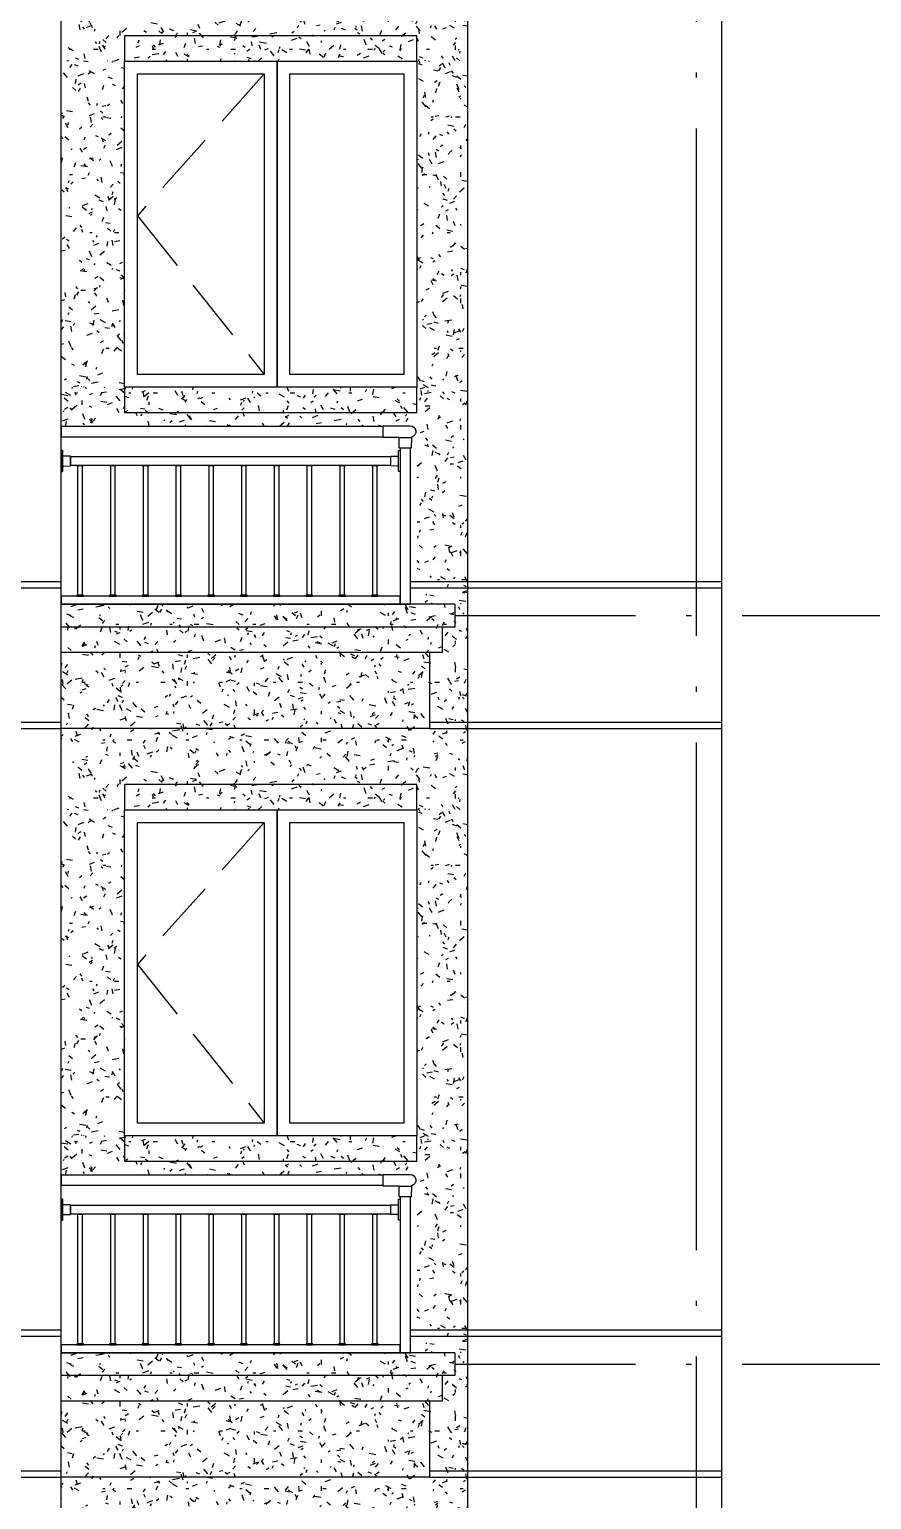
# Model space of a CAD drawing. Extents: x -12446 to 284554, y -295110 to 165007.
# Drawn here: x 32779 to 36095, y -226438 to -220644 of the extents above; entities that cross this region are included whole.
import ezdxf

# ---------------------------------------------------------------- set-up
doc = ezdxf.new("R2010")
doc.units = 0
doc.header["$LTSCALE"] = 1000
doc.linetypes.add('AX-14-E$0$AX-85-M02$0$DASH', pattern=[0.35, 0.25, -0.1])
doc.linetypes.add('AX-14-E$0$DOTE', pattern=[2.42, 2, -0.2, 0.02, -0.2])
doc.layers.get('0').update_dxf_attribs({"linetype": 'CONTINUOUS'})
for name, color, linetype in [('A-Anno-Note', 241, 'CONTINUOUS'), ('AX-14-comp-tc$0$灰褐色真石漆', 15, 'CONTINUOUS'), ('AX-14-E$0$A-Detl-Fine', 152, 'CONTINUOUS'), ('AX-14-E$0$A-Detl-Patt', 8, 'CONTINUOUS'), ('AX-14-E$0$A-Detl-Thin', 131, 'CONTINUOUS'), ('AX-14-E$0$A-elev-FIXT', 9, 'CONTINUOUS'), ('AX-14-E$0$A-elev-HRAL', 61, 'CONTINUOUS'), ('AX-14-E$0$栏杆型材', 82, 'CONTINUOUS'), ('AX-14-E$0$阳台栏杆扶手', 82, 'CONTINUOUS')]:
    doc.layers.add(name, color=color, linetype=linetype)
doc.layers.add('AX-14-E$0$A-Grid', color=222, linetype='AX-14-E$0$DOTE', plot=False)

# ---------------------------------------------------------------- blocks, each defined once
blk = doc.blocks.new('AX-14-E$0$4080转角立图')
at = {"layer": 'AX-14-E$0$A-elev-FIXT', "linetype": 'Continuous'}
blk.add_line((25.6, 42), (-24.3, 42), dxfattribs=at)
blk.add_lwpolyline([(-25.3, 43, -0.327139), (-24.2, 41.5), (-23.5, 0), (23.5, 0), (24.2, 40.5, -0.409111), (25.7, 42), (85.3, 42, 0.414214), (86.8, 43.5), (86.8, 86.5, 0.414214), (85.3, 88), (-18.8, 88, 0.865157)], format="xyb", close=True, dxfattribs=at)
blk = doc.blocks.new('AX-14-E$0$32固定座立面')
at = {"layer": 'AX-14-E$0$栏杆型材', "color": 6, "linetype": 'Continuous'}
blk.add_line((-7, -22.5), (-7, 22.5), dxfattribs=at)
blk.add_lwpolyline([(-7, -22.5, 0.41166), (-10, -19.5), (-36, -19.3, -0.41166), (-37, -18.3), (-37, 18.3, -0.41166), (-36, 19.3), (-10, 19.5, 0.41166), (-7, 22.5), (-7, 39, -0.41166), (-5, 41), (0, 41.1), (0, -41.1), (-5, -41, -0.41166), (-7, -39)], format="xyb", close=True, dxfattribs=at)
blk = doc.blocks.new('AX-14-E$0$A$C4D5E14F1')
at = {"layer": 'AX-14-E$0$A-Detl-Fine'}
for points in [[(31250, 2900), (31750, 2900), (31750, 1715), (31250, 1715)], [(31850, 2900), (32300, 2900), (32300, 1715), (31850, 1715)]]:
    blk.add_lwpolyline(points, close=True, dxfattribs=at)
at = {"layer": 'AX-14-E$0$A-Detl-Patt', "linetype": 'AX-14-E$0$AX-85-M02$0$DASH'}
blk.add_lwpolyline([(31750, 2900), (31250, 2340), (31750, 1715)], dxfattribs=at)
at = {"layer": 'AX-14-E$0$A-Detl-Thin'}
for p, q in [((33550, 3715), (33550, 765)), ((32550, 2950), (32550, 0))]:
    blk.add_line(p, q, dxfattribs=at)
for points in [[(32350, 3050), (31200, 3050), (31200, 2950), (32350, 2950)], [(31200, 2950), (32350, 2950), (32350, 1665), (31200, 1665)], [(31800, 2950), (31800, 1665)], [(32350, 1665), (31200, 1665), (31200, 1565), (32350, 1565)]]:
    blk.add_lwpolyline(points, close=True, dxfattribs=at)
for points in [[(32400, 620), (30950, 620)], [(32400, 320), (30950, 320)]]:
    blk.add_lwpolyline(points, dxfattribs=at)
at = {"layer": 'AX-14-E$0$A-elev-HRAL', "ltscale": 10}
for points in [[(31037, 1358, -0.414214), (31037.5, 1357.5), (31037.5, 1355.5, -0.414214), (31037, 1355), (31012, 1355, -0.414214), (31011.5, 1355.5), (31011.5, 1357.5, -0.414214), (31012, 1358)], [(31166, 1358, -0.414214), (31166.5, 1357.5), (31166.5, 1355.5, -0.414214), (31166, 1355), (31141, 1355, -0.414214), (31140.5, 1355.5), (31140.5, 1357.5, -0.414214), (31141, 1358)], [(31295, 1358, -0.414214), (31295.5, 1357.5), (31295.5, 1355.5, -0.414214), (31295, 1355), (31270, 1355, -0.414214), (31269.5, 1355.5), (31269.5, 1357.5, -0.414214), (31270, 1358)], [(31424, 1358, -0.414214), (31424.5, 1357.5), (31424.5, 1355.5, -0.414214), (31424, 1355), (31399, 1355, -0.414214), (31398.5, 1355.5), (31398.5, 1357.5, -0.414214), (31399, 1358)], [(31553, 1358, -0.414214), (31553.5, 1357.5), (31553.5, 1355.5, -0.414214), (31553, 1355), (31528, 1355, -0.414214), (31527.5, 1355.5), (31527.5, 1357.5, -0.414214), (31528, 1358)], [(31682, 1358, -0.414214), (31682.5, 1357.5), (31682.5, 1355.5, -0.414214), (31682, 1355), (31657, 1355, -0.414214), (31656.5, 1355.5), (31656.5, 1357.5, -0.414214), (31657, 1358)], [(31811, 1358, -0.414214), (31811.5, 1357.5), (31811.5, 1355.5, -0.414214), (31811, 1355), (31786, 1355, -0.414214), (31785.5, 1355.5), (31785.5, 1357.5, -0.414214), (31786, 1358)], [(31940, 1358, -0.414214), (31940.5, 1357.5), (31940.5, 1355.5, -0.414214), (31940, 1355), (31915, 1355, -0.414214), (31914.5, 1355.5), (31914.5, 1357.5, -0.414214), (31915, 1358)], [(32069, 1358, -0.414214), (32069.5, 1357.5), (32069.5, 1355.5, -0.414214), (32069, 1355), (32044, 1355, -0.414214), (32043.5, 1355.5), (32043.5, 1357.5, -0.414214), (32044, 1358)], [(32198, 1358, -0.414214), (32198.5, 1357.5), (32198.5, 1355.5, -0.414214), (32198, 1355), (32173, 1355, -0.414214), (32172.5, 1355.5), (32172.5, 1357.5, -0.414214), (32173, 1358)], [(31037, 842, 0.414214), (31037.5, 842.5), (31037.5, 844.5, 0.414214), (31037, 845), (31012, 845, 0.414214), (31011.5, 844.5), (31011.5, 842.5, 0.414214), (31012, 842)], [(31166, 842, 0.414214), (31166.5, 842.5), (31166.5, 844.5, 0.414214), (31166, 845), (31141, 845, 0.414214), (31140.5, 844.5), (31140.5, 842.5, 0.414214), (31141, 842)], [(31295, 842, 0.414214), (31295.5, 842.5), (31295.5, 844.5, 0.414214), (31295, 845), (31270, 845, 0.414214), (31269.5, 844.5), (31269.5, 842.5, 0.414214), (31270, 842)], [(31424, 842, 0.414214), (31424.5, 842.5), (31424.5, 844.5, 0.414214), (31424, 845), (31399, 845, 0.414214), (31398.5, 844.5), (31398.5, 842.5, 0.414214), (31399, 842)], [(31553, 842, 0.414214), (31553.5, 842.5), (31553.5, 844.5, 0.414214), (31553, 845), (31528, 845, 0.414214), (31527.5, 844.5), (31527.5, 842.5, 0.414214), (31528, 842)], [(31682, 842, 0.414214), (31682.5, 842.5), (31682.5, 844.5, 0.414214), (31682, 845), (31657, 845, 0.414214), (31656.5, 844.5), (31656.5, 842.5, 0.414214), (31657, 842)], [(31811, 842, 0.414214), (31811.5, 842.5), (31811.5, 844.5, 0.414214), (31811, 845), (31786, 845, 0.414214), (31785.5, 844.5), (31785.5, 842.5, 0.414214), (31786, 842)], [(31940, 842, 0.414214), (31940.5, 842.5), (31940.5, 844.5, 0.414214), (31940, 845), (31915, 845, 0.414214), (31914.5, 844.5), (31914.5, 842.5, 0.414214), (31915, 842)], [(32069, 842, 0.414214), (32069.5, 842.5), (32069.5, 844.5, 0.414214), (32069, 845), (32044, 845, 0.414214), (32043.5, 844.5), (32043.5, 842.5, 0.414214), (32044, 842)], [(32198, 842, 0.414214), (32198.5, 842.5), (32198.5, 844.5, 0.414214), (32198, 845), (32173, 845, 0.414214), (32172.5, 844.5), (32172.5, 842.5, 0.414214), (32173, 842)]]:
    blk.add_lwpolyline(points, format="xyb", close=True, dxfattribs=at)
for points in [[(31015, 845), (31034, 845), (31034, 1355), (31015, 1355)], [(31144, 845), (31163, 845), (31163, 1355), (31144, 1355)], [(31273, 845), (31292, 845), (31292, 1355), (31273, 1355)], [(31402, 845), (31421, 845), (31421, 1355), (31402, 1355)], [(31531, 845), (31550, 845), (31550, 1355), (31531, 1355)], [(31660, 845), (31679, 845), (31679, 1355), (31660, 1355)], [(31789, 845), (31808, 845), (31808, 1355), (31789, 1355)], [(31918, 845), (31937, 845), (31937, 1355), (31918, 1355)], [(32047, 845), (32066, 845), (32066, 1355), (32047, 1355)], [(32176, 845), (32195, 845), (32195, 1355), (32176, 1355)]]:
    blk.add_lwpolyline(points, close=True, dxfattribs=at)
at = {"layer": 'AX-14-E$0$栏杆型材'}
blk.add_lwpolyline([(32248, 1390), (30987, 1390), (30987, 1358), (32248, 1358)], close=True, dxfattribs=at)
at = {"layer": 'AX-14-E$0$阳台栏杆扶手'}
blk.add_lwpolyline([(30950, 1470), (32218.3, 1470), (32218.3, 1510), (30950, 1510)], close=True, dxfattribs=at)
at = {"layer": 'AX-14-E$0$A-elev-HRAL', "xscale": -1}
for name, p in [('AX-14-E$0$4080转角立图', (32305, 1425)), ('AX-14-E$0$32固定座立面', (30950, 1374))]:
    blk.add_blockref(name, p, dxfattribs=at)
at = {"layer": 'AX-14-E$0$A-elev-HRAL'}
blk.add_blockref('AX-14-E$0$32固定座立面', (32285, 1374), dxfattribs=at)
blk.add_wipeout([(30950, 810), (32500, 810), (32500, 720), (30950, 720)]).dxf.layer = 'AX-14-E$0$A-Detl-Thin'
at = {"layer": 'AX-14-E$0$A-Detl-Thin'}
blk.add_line((30950, 784.9), (30950, 3270), dxfattribs=at)
for points in [[(32500, 810), (30950, 810)], [(30950, 320), (30950, 810)], [(32500, 810), (32500, 720), (32450, 720), (32450, 620), (32400, 620), (32400, 320)], [(32450, 720), (30950, 720)]]:
    blk.add_lwpolyline(points, dxfattribs=at)
at = {"layer": 'AX-14-E$0$栏杆型材'}
for points in [[(32325, 1425), (32285, 1425), (32285, 810), (32325, 810)], [(32285, 842), (30950, 842), (30950, 810), (32285, 810)]]:
    blk.add_lwpolyline(points, close=True, dxfattribs=at)
blk = doc.blocks.new('AX-14-E$0$wyhrehaw3yrjret')
at = {"layer": 'AX-14-E$0$A-Detl-Patt'}
for p, q in [((92411.2, 186034.7), (93236.2, 186034.7)), ((94611.2, 186034.7), (95836.2, 186034.7)), ((92411.2, 186009.7), (93236.2, 186009.7)), ((94611.2, 186009.7), (95836.2, 186009.7)), ((92436.2, 185479.7), (93236.2, 185479.7)), ((92436.2, 185454.7), (93236.2, 185454.7)), ((94686.2, 185479.7), (95837.4, 185479.7)), ((94686.2, 185454.7), (95837.4, 185454.7)), ((92411.2, 183084.7), (93236.2, 183084.7)), ((94611.2, 183084.7), (95836.2, 183084.7)), ((92411.2, 183059.7), (93236.2, 183059.7)), ((94611.2, 183059.7), (95836.2, 183059.7)), ((92436.2, 182529.7), (93236.2, 182529.7)), ((92436.2, 182504.7), (93236.2, 182504.7)), ((94686.2, 182529.7), (95837.4, 182529.7)), ((94686.2, 182504.7), (95837.4, 182504.7))]:
    blk.add_line(p, q, dxfattribs=at)
blk = doc.blocks.new('AX-14-comp-tc')
at = {"layer": 'AX-14-comp-tc$0$灰褐色真石漆'}
h = blk.add_hatch(dxfattribs=at)
h.set_pattern_fill('离散材料', color=256, scale=50)
h.set_pattern_definition([(0, (-60817.31, -447582.6), (132, 228), [12, -201, 9, -87, 18, -213]), (10, (-60874.31, -447459.6), (80.67614, 285.34428), [21, -51, 27, -159, 15, -198]), (20, (-60904.31, -447555.6), (133.47095, 220.97625), [24, -165, 21, -123, 15, -96]), (30, (-60817.31, -447573.6), (-21.96926, 254.05187), [15, -99, 12, -147, 9, -195]), (40, (-60901.31, -447507.6), (33.83592, 216.370355), [12, -132, 9, -84, 24, -153]), (50, (-60856.31, -447615.6), (-80.24786, 235.7335), [6, -111, 15, -183, 18, -93]), (60, (-60847.31, -447594.6), (-99.47303, 223.70766), [15, -123, 6, -144, 12, -111]), (70, (-60880.31, -447630.6), (-109.89227, 215.58685), [9, -57, 18, -96, 12, -132]), (80, (-60865.31, -447453.6), (-208.56534, 164.71945), [21, -132, 9, -156, 18, -147]), (90, (-60847.31, -447582.6), (-264, 111), [18, -93, 12, -183, 6, -186]), (100, (-60895.31, -447489.6), (-247.97146, 145.1453), [21, -117, 18, -96, 21, -219]), (110, (-60916.31, -447660.6), (-240.44034, 81.69114), [24, -78, 12, -159, 18, -174]), (120, (-60997.31, -447624.6), (-286.64994, 28.49227), [15, -201, 18, -93, 21, -123]), (130, (-60931.31, -447690.6), (-279.10777, 71.26608), [9, -66, 12, -129, 24, -168]), (140, (-61021.31, -447450.6), (-220.59685, -34.20569), [18, -108, 21, -93, 12, -126]), (150, (-60772.31, -447708.6), (-204.82497, -120.76726), [12, -84, 24, -186, 21, -171]), (160, (-60970.31, -447540.6), (-237.90107, -162.4287), [18, -126, 15, -114, 12, -183]), (170, (-60952.31, -447612.6), (-215.64405, -169.12317), [27, -99, 18, -135, 24, -132])])
edge = h.paths.add_edge_path()
edge.add_line((34352.4, -226381.9), (34352.4, -226471.9))
edge.add_line((34352.4, -226471.9), (34352.4, -226571.9))
edge.add_line((34352.4, -226571.9), (34352.4, -226571.9))
edge.add_line((34352.4, -226571.9), (34352.4, -227191.9))
edge.add_line((34352.4, -227191.9), (32752.4, -227191.9))
edge.add_line((32752.4, -227191.9), (32752.4, -226381.9))
edge.add_line((32752.4, -226381.9), (34302.4, -226381.9))
h = blk.add_hatch(dxfattribs=at)
h.set_pattern_fill('离散材料', color=256, scale=50)
h.set_pattern_definition([(0, (-60267.77, -391532.6), (132, 228), [12, -201, 9, -87, 18, -213]), (10, (-60324.77, -391409.6), (80.67614, 285.3443), [21, -51, 27, -159, 15, -198]), (20, (-60354.77, -391505.6), (133.47095, 220.97625), [24, -165, 21, -123, 15, -96]), (30, (-60267.77, -391523.6), (-21.96926, 254.05187), [15, -99, 12, -147, 9, -195]), (40, (-60351.77, -391457.6), (33.83592, 216.37036), [12, -132, 9, -84, 24, -153]), (50, (-60306.77, -391565.6), (-80.24786, 235.7335), [6, -111, 15, -183, 18, -93]), (60, (-60297.77, -391544.6), (-99.47303, 223.70766), [15, -123, 6, -144, 12, -111]), (70, (-60330.77, -391580.6), (-109.89227, 215.58685), [9, -57, 18, -96, 12, -132]), (80, (-60315.77, -391403.6), (-208.56534, 164.71945), [21, -132, 9, -156, 18, -147]), (90, (-60297.77, -391532.6), (-264, 111), [18, -93, 12, -183, 6, -186]), (100, (-60345.77, -391439.6), (-247.97146, 145.1453), [21, -117, 18, -96, 21, -219]), (110, (-60366.77, -391610.6), (-240.44034, 81.69114), [24, -78, 12, -159, 18, -174]), (120, (-60447.77, -391574.6), (-286.64994, 28.49227), [15, -201, 18, -93, 21, -123]), (130, (-60381.77, -391640.6), (-279.10777, 71.26608), [9, -66, 12, -129, 24, -168]), (140, (-60471.77, -391400.6), (-220.59685, -34.20569), [18, -108, 21, -93, 12, -126]), (150, (-60222.77, -391658.6), (-204.82497, -120.76726), [12, -84, 24, -186, 21, -171]), (160, (-60420.77, -391490.6), (-237.90107, -162.4287), [18, -126, 15, -114, 12, -183]), (170, (-60402.77, -391562.6), (-215.64405, -169.12317), [27, -99, 18, -135, 24, -132])])
h.paths.add_polyline_path([(32752.4, -227191.9), (33002.4, -227191.9), (33002.4, -228476.9), (32752.4, -228476.9)])
h.paths.add_polyline_path([(34152.4, -227191.9), (34352.4, -227191.9), (34352.4, -229331.9), (34152.4, -229331.9)])
h = blk.add_hatch(dxfattribs=at)
h.set_pattern_fill('离散材料', color=256, scale=50)
h.set_pattern_definition([(0, (-60967.3, -450532.6), (132, 228), [12, -201, 9, -87, 18, -213]), (10, (-61024.3, -450409.6), (80.67614, 285.34428), [21, -51, 27, -159, 15, -198]), (20, (-61054.3, -450505.6), (133.47095, 220.97625), [24, -165, 21, -123, 15, -96]), (30, (-60967.3, -450523.6), (-21.96926, 254.05187), [15, -99, 12, -147, 9, -195]), (40, (-61051.31, -450457.6), (33.83592, 216.370355), [12, -132, 9, -84, 24, -153]), (50, (-61006.3, -450565.6), (-80.24786, 235.7335), [6, -111, 15, -183, 18, -93]), (60, (-60997.3, -450544.6), (-99.47303, 223.70766), [15, -123, 6, -144, 12, -111]), (70, (-61030.3, -450580.6), (-109.89227, 215.58685), [9, -57, 18, -96, 12, -132]), (80, (-61015.3, -450403.6), (-208.56534, 164.71945), [21, -132, 9, -156, 18, -147]), (90, (-60997.3, -450532.6), (-264, 111), [18, -93, 12, -183, 6, -186]), (100, (-61045.3, -450439.6), (-247.97146, 145.1453), [21, -117, 18, -96, 21, -219]), (110, (-61066.3, -450610.6), (-240.44034, 81.69114), [24, -78, 12, -159, 18, -174]), (120, (-61147.3, -450574.6), (-286.64994, 28.49227), [15, -201, 18, -93, 21, -123]), (130, (-61081.3, -450640.6), (-279.10777, 71.26608), [9, -66, 12, -129, 24, -168]), (140, (-61171.3, -450400.6), (-220.59685, -34.20569), [18, -108, 21, -93, 12, -126]), (150, (-60922.3, -450658.6), (-204.82497, -120.76726), [12, -84, 24, -186, 21, -171]), (160, (-61120.3, -450490.6), (-237.90107, -162.4287), [18, -126, 15, -114, 12, -183]), (170, (-61102.3, -450562.6), (-215.64405, -169.12317), [27, -99, 18, -135, 24, -132])])
h.paths.add_polyline_path([(34152.4, -228476.9), (32752.4, -228476.9), (32752.4, -228631.9), (34152.4, -228631.9)])
h.paths.add_polyline_path([(32002.4, -228476.9), (30502.4, -228476.9), (30502.4, -228576.9), (32002.4, -228576.9)])
h = blk.add_hatch(dxfattribs=at)
h.set_pattern_fill('离散材料', color=256, scale=50)
h.set_pattern_definition([(0, (-60817.31, -450532.6), (132, 228), [12, -201, 9, -87, 18, -213]), (10, (-60874.31, -450409.6), (80.67614, 285.34428), [21, -51, 27, -159, 15, -198]), (20, (-60904.31, -450505.6), (133.47095, 220.97625), [24, -165, 21, -123, 15, -96]), (30, (-60817.31, -450523.6), (-21.96926, 254.05187), [15, -99, 12, -147, 9, -195]), (40, (-60901.31, -450457.6), (33.83592, 216.370355), [12, -132, 9, -84, 24, -153]), (50, (-60856.31, -450565.6), (-80.24786, 235.7335), [6, -111, 15, -183, 18, -93]), (60, (-60847.31, -450544.6), (-99.47303, 223.70766), [15, -123, 6, -144, 12, -111]), (70, (-60880.31, -450580.6), (-109.89227, 215.58685), [9, -57, 18, -96, 12, -132]), (80, (-60865.31, -450403.6), (-208.56534, 164.71945), [21, -132, 9, -156, 18, -147]), (90, (-60847.31, -450532.6), (-264, 111), [18, -93, 12, -183, 6, -186]), (100, (-60895.31, -450439.6), (-247.97146, 145.1453), [21, -117, 18, -96, 21, -219]), (110, (-60916.31, -450610.6), (-240.44034, 81.69114), [24, -78, 12, -159, 18, -174]), (120, (-60997.31, -450574.6), (-286.64994, 28.49227), [15, -201, 18, -93, 21, -123]), (130, (-60931.31, -450640.6), (-279.10777, 71.26608), [9, -66, 12, -129, 24, -168]), (140, (-61021.31, -450400.6), (-220.59685, -34.20569), [18, -108, 21, -93, 12, -126]), (150, (-60772.31, -450658.6), (-204.82497, -120.76726), [12, -84, 24, -186, 21, -171]), (160, (-60970.31, -450490.6), (-237.90107, -162.4287), [18, -126, 15, -114, 12, -183]), (170, (-60952.31, -450562.6), (-215.64405, -169.12317), [27, -99, 18, -135, 24, -132])])
edge = h.paths.add_edge_path()
edge.add_line((34352.4, -229331.9), (34352.4, -229421.9))
edge.add_line((34352.4, -229421.9), (34352.4, -229521.9))
edge.add_line((34352.4, -229521.9), (34352.4, -229521.9))
edge.add_line((34352.4, -229521.9), (34352.4, -230141.9))
edge.add_line((34352.4, -230141.9), (32752.4, -230141.9))
edge.add_line((32752.4, -230141.9), (32752.4, -229331.9))
edge.add_line((32752.4, -229331.9), (34302.4, -229331.9))
h = blk.add_hatch(dxfattribs=at)
h.set_pattern_fill('离散材料', color=256, scale=50)
h.set_pattern_definition([(0, (-60267.77, -394482.6), (132, 228), [12, -201, 9, -87, 18, -213]), (10, (-60324.77, -394359.6), (80.67614, 285.3443), [21, -51, 27, -159, 15, -198]), (20, (-60354.77, -394455.6), (133.47095, 220.97625), [24, -165, 21, -123, 15, -96]), (30, (-60267.77, -394473.6), (-21.96926, 254.05187), [15, -99, 12, -147, 9, -195]), (40, (-60351.77, -394407.6), (33.83592, 216.37036), [12, -132, 9, -84, 24, -153]), (50, (-60306.77, -394515.6), (-80.24786, 235.7335), [6, -111, 15, -183, 18, -93]), (60, (-60297.77, -394494.6), (-99.47303, 223.70766), [15, -123, 6, -144, 12, -111]), (70, (-60330.77, -394530.6), (-109.89227, 215.58685), [9, -57, 18, -96, 12, -132]), (80, (-60315.77, -394353.6), (-208.56534, 164.71945), [21, -132, 9, -156, 18, -147]), (90, (-60297.77, -394482.6), (-264, 111), [18, -93, 12, -183, 6, -186]), (100, (-60345.77, -394389.6), (-247.97146, 145.1453), [21, -117, 18, -96, 21, -219]), (110, (-60366.77, -394560.6), (-240.44034, 81.69114), [24, -78, 12, -159, 18, -174]), (120, (-60447.77, -394524.6), (-286.64994, 28.49227), [15, -201, 18, -93, 21, -123]), (130, (-60381.77, -394590.6), (-279.10777, 71.26608), [9, -66, 12, -129, 24, -168]), (140, (-60471.77, -394350.6), (-220.59685, -34.20569), [18, -108, 21, -93, 12, -126]), (150, (-60222.77, -394608.6), (-204.82497, -120.76726), [12, -84, 24, -186, 21, -171]), (160, (-60420.77, -394440.6), (-237.90107, -162.4287), [18, -126, 15, -114, 12, -183]), (170, (-60402.77, -394512.6), (-215.64405, -169.12317), [27, -99, 18, -135, 24, -132])])
h.paths.add_polyline_path([(32752.4, -230141.9), (33002.4, -230141.9), (33002.4, -231426.9), (32752.4, -231426.9)])
h.paths.add_polyline_path([(34152.4, -230141.9), (34352.4, -230141.9), (34352.4, -232281.9), (34152.4, -232281.9)])
h = blk.add_hatch(dxfattribs=at)
h.set_pattern_fill('离散材料', color=256, scale=50)
h.set_pattern_definition([(0, (-60967.3, -453482.6), (132, 228), [12, -201, 9, -87, 18, -213]), (10, (-61024.3, -453359.6), (80.67614, 285.34428), [21, -51, 27, -159, 15, -198]), (20, (-61054.3, -453455.6), (133.47095, 220.97625), [24, -165, 21, -123, 15, -96]), (30, (-60967.3, -453473.6), (-21.96926, 254.05187), [15, -99, 12, -147, 9, -195]), (40, (-61051.31, -453407.6), (33.83592, 216.370355), [12, -132, 9, -84, 24, -153]), (50, (-61006.3, -453515.6), (-80.24786, 235.7335), [6, -111, 15, -183, 18, -93]), (60, (-60997.3, -453494.6), (-99.47303, 223.70766), [15, -123, 6, -144, 12, -111]), (70, (-61030.3, -453530.6), (-109.89227, 215.58685), [9, -57, 18, -96, 12, -132]), (80, (-61015.3, -453353.6), (-208.56534, 164.71945), [21, -132, 9, -156, 18, -147]), (90, (-60997.3, -453482.6), (-264, 111), [18, -93, 12, -183, 6, -186]), (100, (-61045.3, -453389.6), (-247.97146, 145.1453), [21, -117, 18, -96, 21, -219]), (110, (-61066.3, -453560.6), (-240.44034, 81.69114), [24, -78, 12, -159, 18, -174]), (120, (-61147.3, -453524.6), (-286.64994, 28.49227), [15, -201, 18, -93, 21, -123]), (130, (-61081.3, -453590.6), (-279.10777, 71.26608), [9, -66, 12, -129, 24, -168]), (140, (-61171.3, -453350.6), (-220.59685, -34.20569), [18, -108, 21, -93, 12, -126]), (150, (-60922.3, -453608.6), (-204.82497, -120.76726), [12, -84, 24, -186, 21, -171]), (160, (-61120.3, -453440.6), (-237.90107, -162.4287), [18, -126, 15, -114, 12, -183]), (170, (-61102.3, -453512.6), (-215.64405, -169.12317), [27, -99, 18, -135, 24, -132])])
h.paths.add_polyline_path([(34152.4, -231426.9), (32752.4, -231426.9), (32752.4, -231581.9), (34152.4, -231581.9)])
h.paths.add_polyline_path([(32002.4, -231426.9), (30502.4, -231426.9), (30502.4, -231526.9), (32002.4, -231526.9)])
h = blk.add_hatch(dxfattribs=at)
h.set_pattern_fill('离散材料', color=256, scale=50)
h.set_pattern_definition([(0, (-60817.31, -453482.6), (132, 228), [12, -201, 9, -87, 18, -213]), (10, (-60874.31, -453359.6), (80.67614, 285.34428), [21, -51, 27, -159, 15, -198]), (20, (-60904.31, -453455.6), (133.47095, 220.97625), [24, -165, 21, -123, 15, -96]), (30, (-60817.31, -453473.6), (-21.96926, 254.05187), [15, -99, 12, -147, 9, -195]), (40, (-60901.31, -453407.6), (33.83592, 216.370355), [12, -132, 9, -84, 24, -153]), (50, (-60856.31, -453515.6), (-80.24786, 235.7335), [6, -111, 15, -183, 18, -93]), (60, (-60847.31, -453494.6), (-99.47303, 223.70766), [15, -123, 6, -144, 12, -111]), (70, (-60880.31, -453530.6), (-109.89227, 215.58685), [9, -57, 18, -96, 12, -132]), (80, (-60865.31, -453353.6), (-208.56534, 164.71945), [21, -132, 9, -156, 18, -147]), (90, (-60847.31, -453482.6), (-264, 111), [18, -93, 12, -183, 6, -186]), (100, (-60895.31, -453389.6), (-247.97146, 145.1453), [21, -117, 18, -96, 21, -219]), (110, (-60916.31, -453560.6), (-240.44034, 81.69114), [24, -78, 12, -159, 18, -174]), (120, (-60997.31, -453524.6), (-286.64994, 28.49227), [15, -201, 18, -93, 21, -123]), (130, (-60931.31, -453590.6), (-279.10777, 71.26608), [9, -66, 12, -129, 24, -168]), (140, (-61021.31, -453350.6), (-220.59685, -34.20569), [18, -108, 21, -93, 12, -126]), (150, (-60772.31, -453608.6), (-204.82497, -120.76726), [12, -84, 24, -186, 21, -171]), (160, (-60970.31, -453440.6), (-237.90107, -162.4287), [18, -126, 15, -114, 12, -183]), (170, (-60952.31, -453512.6), (-215.64405, -169.12317), [27, -99, 18, -135, 24, -132])])
edge = h.paths.add_edge_path()
edge.add_line((34352.4, -232281.9), (34352.4, -232371.9))
edge.add_line((34352.4, -232371.9), (34352.4, -232471.9))
edge.add_line((34352.4, -232471.9), (34352.4, -232471.9))
edge.add_line((34352.4, -232471.9), (34352.4, -233091.9))
edge.add_line((34352.4, -233091.9), (32752.4, -233091.9))
edge.add_line((32752.4, -233091.9), (32752.4, -232281.9))
edge.add_line((32752.4, -232281.9), (34302.4, -232281.9))
blk = doc.blocks.new('AX-14-E')
at = {"layer": 'AX-14-E$0$A-Grid'}
for p, q in [((35403.9, -199254.4), (35403.9, -263085.2)), ((-714.4, -222954.4), (39369.1, -222954.4)), ((-714.4, -225904.4), (39369.1, -225904.4))]:
    blk.add_line(p, q, dxfattribs=at)
blk.add_blockref('AX-14-E$0$A$C4D5E14F1', (1953.9, -223719.4))
blk.add_blockref('AX-14-E$0$A$C4D5E14F1', (1953.9, -226669.4))
blk.add_blockref('AX-14-E$0$A$C4D5E14F1', (1953.9, -229619.4))
at = {"layer": 'AX-14-E$0$A-Detl-Thin', "color": 6}
blk.add_blockref('AX-14-E$0$wyhrehaw3yrjret', (-60332.2, -408854.1), dxfattribs=at)
blk.add_blockref('AX-14-E$0$A$C4D5E14F1', (1953.9, -220769.4))
at = {"layer": 'AX-14-E$0$A-Detl-Thin'}
blk.add_blockref('AX-14-comp-tc', (152.8, 6422.5), dxfattribs=at)

msp = doc.modelspace()

# ---------------------------------------------------------------- block references
at = {"layer": 'A-Anno-Note'}
msp.add_blockref('AX-14-E', (0, 0), dxfattribs=at)

doc.saveas('drawing.dxf')
